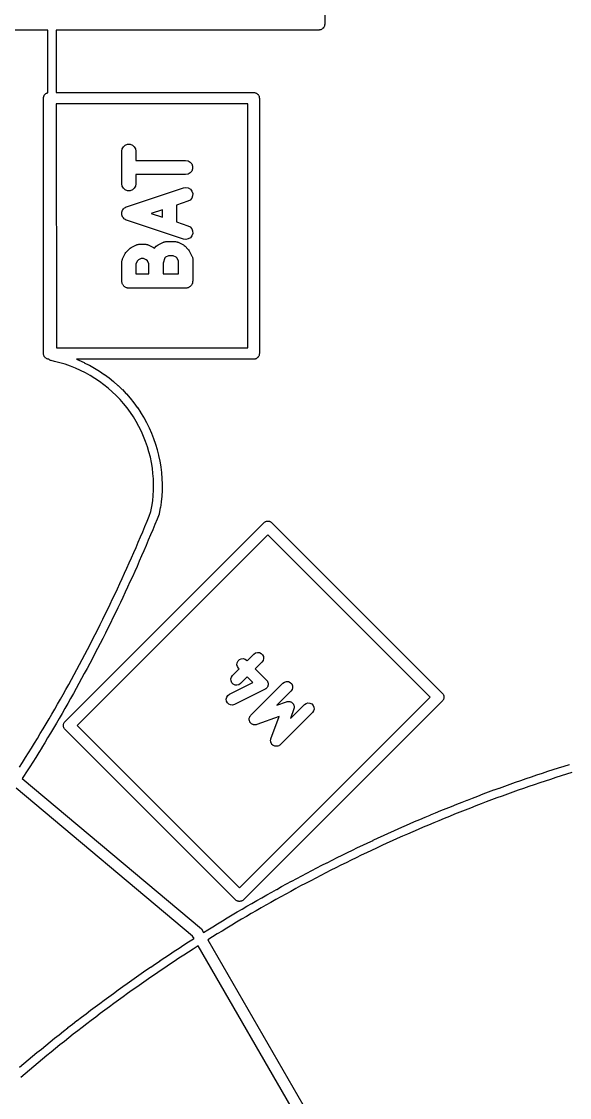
# Model space of a CAD drawing. Extents: x 83 to 195, y -153 to -41.
# Drawn here: x 121.16 to 130.81, y -117.55 to -98.6 of the extents above; entities that cross this region are included whole.
import ezdxf

# ---------------------------------------------------------------- set-up
doc = ezdxf.new("R2010")
doc.units = 0
doc.header["$MEASUREMENT"] = 0
doc.layers.add('BLACK', color=7, linetype='CONTINUOUS')

msp = doc.modelspace()

# ---------------------------------------------------------------- linework, layer by layer
at = {"layer": 'Black'}
for p, q in [((126.501, -90.7509), (126.501, -98.6509)), ((126.443, -98.7405), (126.435, -98.7449)), ((126.451, -98.7375), (126.443, -98.7405)), ((126.458, -98.7319), (126.451, -98.7375)), ((126.465, -98.7275), (126.458, -98.7319)), ((126.471, -98.7208), (126.465, -98.7275)), ((126.478, -98.7152), (126.471, -98.7208)), ((126.482, -98.7076), (126.478, -98.7152)), ((126.488, -98.7009), (126.482, -98.7076)), ((126.491, -98.6927), (126.488, -98.7009)), ((126.495, -98.6851), (126.491, -98.6927)), ((126.496, -98.6765), (126.495, -98.6851)), ((126.499, -98.6683), (126.496, -98.6765)), ((126.501, -98.6509), (126.499, -98.6595)), ((126.499, -98.6595), (126.499, -98.6683)), ((121.626, -98.7509), (120.801, -98.7509)), ((121.626, -99.8551), (121.626, -98.7509)), ((125.801, -98.7509), (121.776, -98.7509)), ((121.776, -98.7509), (121.776, -99.8509)), ((126.401, -98.7509), (125.801, -98.7509)), ((126.41, -98.7494), (126.401, -98.7509)), ((126.418, -98.7494), (126.41, -98.7494)), ((126.427, -98.7464), (126.418, -98.7494)), ((126.435, -98.7449), (126.427, -98.7464)), ((121.581, -99.881), (121.587, -99.8743)), ((121.587, -99.8743), (121.594, -99.8699)), ((121.594, -99.8699), (121.601, -99.8643)), ((121.601, -99.8643), (121.609, -99.8613)), ((121.609, -99.8613), (121.617, -99.857)), ((121.617, -99.857), (121.625, -99.8554)), ((121.625, -99.8554), (121.626, -99.8551)), ((121.776, -99.8509), (125.251, -99.8509)), ((125.251, -99.8509), (125.26, -99.8524)), ((125.26, -99.8524), (125.268, -99.8524)), ((125.268, -99.8524), (125.277, -99.8554)), ((125.277, -99.8554), (125.285, -99.857)), ((125.285, -99.857), (125.293, -99.8613)), ((125.293, -99.8613), (125.301, -99.8643)), ((125.301, -99.8643), (125.308, -99.8699)), ((125.308, -99.8699), (125.315, -99.8743)), ((125.315, -99.8743), (125.321, -99.881)), ((121.551, -99.9509), (121.553, -99.9423)), ((121.551, -104.451), (121.551, -99.9509)), ((121.553, -99.9336), (121.556, -99.9253)), ((121.553, -99.9423), (121.553, -99.9336)), ((121.556, -99.9253), (121.557, -99.9167)), ((121.557, -99.9167), (121.561, -99.9091)), ((121.561, -99.9091), (121.564, -99.9009)), ((121.564, -99.9009), (121.57, -99.8942)), ((121.57, -99.8942), (121.574, -99.8866)), ((121.574, -99.8866), (121.581, -99.881)), ((121.776, -100.051), (121.777, -104.351)), ((125.151, -100.051), (121.776, -100.051)), ((125.151, -104.351), (125.151, -100.051)), ((125.321, -99.881), (125.328, -99.8866)), ((125.328, -99.8866), (125.332, -99.8942)), ((125.332, -99.8942), (125.338, -99.9009)), ((125.338, -99.9009), (125.341, -99.9091)), ((125.341, -99.9091), (125.345, -99.9167)), ((125.345, -99.9167), (125.346, -99.9253)), ((125.346, -99.9253), (125.349, -99.9336)), ((125.349, -99.9336), (125.349, -99.9423)), ((125.349, -99.9423), (125.351, -99.9509)), ((125.351, -99.9509), (125.351, -104.451)), ((122.936, -100.844), (122.958, -100.806)), ((122.958, -100.806), (122.991, -100.778)), ((122.991, -100.778), (123.032, -100.764)), ((123.032, -100.764), (123.075, -100.764)), ((123.075, -100.764), (123.116, -100.778)), ((123.116, -100.778), (123.149, -100.806)), ((123.149, -100.806), (123.171, -100.844)), ((122.928, -100.887), (122.936, -100.844)), ((122.928, -101.458), (122.928, -100.887)), ((123.171, -100.844), (123.178, -100.887)), ((123.178, -100.887), (123.178, -101.047)), ((123.178, -101.047), (124.053, -101.047)), ((124.053, -101.047), (124.096, -101.055)), ((124.096, -101.055), (124.134, -101.077)), ((124.134, -101.077), (124.162, -101.11)), ((124.162, -101.11), (124.176, -101.151)), ((124.176, -101.194), (124.162, -101.235)), ((124.176, -101.151), (124.176, -101.194)), ((124.053, -101.297), (123.178, -101.297)), ((123.178, -101.297), (123.178, -101.458)), ((124.096, -101.29), (124.053, -101.297)), ((124.134, -101.268), (124.096, -101.29)), ((124.162, -101.235), (124.134, -101.268)), ((122.936, -101.501), (122.928, -101.458)), ((122.958, -101.538), (122.936, -101.501)), ((122.991, -101.566), (122.958, -101.538)), ((123.032, -101.581), (122.991, -101.566)), ((123.014, -101.863), (124.014, -101.53)), ((123.075, -101.581), (123.032, -101.581)), ((123.116, -101.566), (123.075, -101.581)), ((123.149, -101.538), (123.116, -101.566)), ((123.171, -101.501), (123.149, -101.538)), ((123.178, -101.458), (123.171, -101.501)), ((124.014, -101.53), (124.057, -101.524)), ((124.057, -101.524), (124.099, -101.532)), ((124.099, -101.532), (124.136, -101.555)), ((124.136, -101.555), (124.163, -101.589)), ((124.093, -101.767), (123.893, -101.834)), ((124.131, -101.746), (124.093, -101.767)), ((124.16, -101.714), (124.131, -101.746)), ((124.176, -101.674), (124.16, -101.714)), ((124.163, -101.589), (124.177, -101.63)), ((124.177, -101.63), (124.176, -101.674)), ((122.93, -101.964), (122.931, -101.96)), ((122.93, -101.982), (122.93, -101.964)), ((122.931, -101.957), (122.938, -101.94)), ((122.931, -101.96), (122.931, -101.957)), ((122.938, -101.94), (122.943, -101.922)), ((122.943, -101.922), (122.946, -101.92)), ((122.946, -101.92), (122.947, -101.916)), ((122.947, -101.916), (122.959, -101.903)), ((122.959, -101.903), (122.97, -101.888)), ((122.97, -101.888), (122.973, -101.887)), ((122.973, -101.887), (122.976, -101.884)), ((122.976, -101.884), (122.992, -101.875)), ((122.992, -101.875), (123.007, -101.866)), ((123.007, -101.866), (123.011, -101.865)), ((123.011, -101.865), (123.014, -101.863)), ((123.643, -101.917), (123.449, -101.982)), ((123.643, -102.047), (123.643, -101.917)), ((123.893, -101.834), (123.893, -102.13)), ((122.93, -102), (122.93, -101.982)), ((122.931, -102.003), (122.93, -102)), ((122.931, -102.007), (122.931, -102.003)), ((122.938, -102.024), (122.931, -102.007)), ((122.943, -102.041), (122.938, -102.024)), ((122.946, -102.044), (122.943, -102.041)), ((122.947, -102.047), (122.946, -102.044)), ((122.959, -102.061), (122.947, -102.047)), ((122.97, -102.075), (122.959, -102.061)), ((122.973, -102.077), (122.97, -102.075)), ((122.976, -102.08), (122.973, -102.077)), ((122.992, -102.089), (122.976, -102.08)), ((123.007, -102.098), (122.992, -102.089)), ((123.011, -102.099), (123.007, -102.098)), ((123.014, -102.1), (123.011, -102.099)), ((124.014, -102.434), (123.014, -102.1)), ((123.449, -101.982), (123.643, -102.047)), ((123.893, -102.13), (124.093, -102.197)), ((124.093, -102.197), (124.131, -102.217)), ((124.131, -102.217), (124.16, -102.25)), ((124.16, -102.25), (124.176, -102.29)), ((124.177, -102.334), (124.163, -102.375)), ((124.176, -102.29), (124.177, -102.334)), ((123.195, -102.535), (123.201, -102.531)), ((123.201, -102.531), (123.216, -102.529)), ((123.216, -102.529), (123.23, -102.524)), ((123.23, -102.524), (123.237, -102.525)), ((123.237, -102.525), (123.244, -102.524)), ((123.244, -102.524), (123.339, -102.524)), ((123.339, -102.524), (123.346, -102.525)), ((123.346, -102.525), (123.353, -102.524)), ((123.353, -102.524), (123.367, -102.529)), ((123.367, -102.529), (123.382, -102.531)), ((123.382, -102.531), (123.388, -102.535)), ((123.569, -102.537), (123.664, -102.489)), ((123.664, -102.489), (123.671, -102.487)), ((123.671, -102.487), (123.677, -102.483)), ((123.677, -102.483), (123.692, -102.481)), ((123.692, -102.481), (123.706, -102.477)), ((123.706, -102.477), (123.713, -102.477)), ((123.713, -102.477), (123.72, -102.476)), ((123.72, -102.476), (123.863, -102.476)), ((123.863, -102.476), (123.87, -102.477)), ((123.87, -102.477), (123.877, -102.477)), ((123.877, -102.477), (123.891, -102.481)), ((123.891, -102.481), (123.906, -102.483)), ((123.906, -102.483), (123.912, -102.487)), ((123.912, -102.487), (123.919, -102.489)), ((123.919, -102.489), (124.014, -102.537)), ((124.057, -102.44), (124.014, -102.434)), ((124.099, -102.431), (124.057, -102.44)), ((124.136, -102.409), (124.099, -102.431)), ((124.163, -102.375), (124.136, -102.409)), ((122.942, -102.783), (122.989, -102.688)), ((122.989, -102.688), (123.001, -102.672)), ((123.001, -102.672), (123.013, -102.655)), ((123.013, -102.655), (123.06, -102.608)), ((123.06, -102.608), (123.077, -102.596)), ((123.077, -102.596), (123.093, -102.584)), ((123.093, -102.584), (123.188, -102.537)), ((123.188, -102.537), (123.195, -102.535)), ((123.388, -102.535), (123.395, -102.537)), ((123.395, -102.537), (123.49, -102.584)), ((123.49, -102.584), (123.503, -102.594)), ((123.503, -102.594), (123.536, -102.56)), ((123.536, -102.56), (123.553, -102.549)), ((123.553, -102.549), (123.569, -102.537)), ((124.014, -102.537), (124.03, -102.549)), ((124.03, -102.549), (124.047, -102.56)), ((124.047, -102.56), (124.094, -102.608)), ((124.094, -102.608), (124.106, -102.624)), ((124.106, -102.624), (124.118, -102.64)), ((124.118, -102.64), (124.165, -102.735)), ((122.928, -102.839), (122.93, -102.832)), ((122.928, -103.172), (122.928, -102.839)), ((122.929, -102.825), (122.933, -102.811)), ((122.93, -102.832), (122.929, -102.825)), ((122.933, -102.811), (122.936, -102.796)), ((122.936, -102.796), (122.94, -102.79)), ((122.94, -102.79), (122.942, -102.783)), ((123.204, -102.818), (123.178, -102.869)), ((123.178, -102.869), (123.178, -103.047)), ((123.223, -102.799), (123.204, -102.818)), ((123.273, -102.774), (123.223, -102.799)), ((123.31, -102.774), (123.273, -102.774)), ((123.36, -102.799), (123.31, -102.774)), ((123.379, -102.818), (123.36, -102.799)), ((123.405, -102.869), (123.379, -102.818)), ((123.405, -103.047), (123.405, -102.869)), ((123.686, -102.764), (123.655, -102.859)), ((123.655, -102.859), (123.655, -103.047)), ((123.699, -102.751), (123.686, -102.764)), ((123.75, -102.726), (123.699, -102.751)), ((123.833, -102.726), (123.75, -102.726)), ((123.884, -102.751), (123.833, -102.726)), ((123.903, -102.77), (123.884, -102.751)), ((123.928, -102.821), (123.903, -102.77)), ((123.928, -103.047), (123.928, -102.821)), ((124.165, -102.735), (124.167, -102.742)), ((124.167, -102.742), (124.171, -102.749)), ((124.171, -102.749), (124.173, -102.763)), ((124.173, -102.763), (124.178, -102.777)), ((124.178, -102.777), (124.177, -102.784)), ((124.177, -102.784), (124.178, -102.791)), ((124.178, -102.791), (124.178, -103.172)), ((123.178, -103.047), (123.405, -103.047)), ((123.655, -103.047), (123.928, -103.047)), ((122.93, -103.183), (122.928, -103.172)), ((122.93, -103.194), (122.93, -103.183)), ((122.934, -103.204), (122.93, -103.194)), ((122.936, -103.215), (122.934, -103.204)), ((122.941, -103.225), (122.936, -103.215)), ((122.945, -103.235), (122.941, -103.225)), ((122.952, -103.243), (122.945, -103.235)), ((122.958, -103.253), (122.952, -103.243)), ((122.966, -103.26), (122.958, -103.253)), ((122.973, -103.268), (122.966, -103.26)), ((122.983, -103.274), (122.973, -103.268)), ((122.991, -103.281), (122.983, -103.274)), ((123.001, -103.284), (122.991, -103.281)), ((123.011, -103.29), (123.001, -103.284)), ((123.021, -103.292), (123.011, -103.29)), ((124.096, -103.29), (124.085, -103.292)), ((124.106, -103.284), (124.096, -103.29)), ((124.116, -103.281), (124.106, -103.284)), ((124.124, -103.274), (124.116, -103.281)), ((124.134, -103.268), (124.124, -103.274)), ((124.141, -103.26), (124.134, -103.268)), ((124.149, -103.253), (124.141, -103.26)), ((124.155, -103.243), (124.149, -103.253)), ((124.162, -103.235), (124.155, -103.243)), ((124.165, -103.225), (124.162, -103.235)), ((124.171, -103.215), (124.165, -103.225)), ((124.173, -103.204), (124.171, -103.215)), ((124.176, -103.194), (124.173, -103.204)), ((124.178, -103.172), (124.176, -103.183)), ((124.176, -103.183), (124.176, -103.194)), ((123.032, -103.295), (123.021, -103.292)), ((123.043, -103.295), (123.032, -103.295)), ((123.053, -103.297), (123.043, -103.295)), ((124.053, -103.297), (123.053, -103.297)), ((124.064, -103.295), (124.053, -103.297)), ((124.075, -103.295), (124.064, -103.295)), ((124.085, -103.292), (124.075, -103.295)), ((121.777, -104.351), (125.151, -104.351)), ((121.553, -104.46), (121.551, -104.451)), ((121.553, -104.468), (121.553, -104.46)), ((121.556, -104.477), (121.553, -104.468)), ((121.557, -104.485), (121.556, -104.477)), ((121.561, -104.493), (121.557, -104.485)), ((121.564, -104.501), (121.561, -104.493)), ((121.57, -104.508), (121.564, -104.501)), ((121.574, -104.515), (121.57, -104.508)), ((121.581, -104.521), (121.574, -104.515)), ((121.587, -104.528), (121.581, -104.521)), ((121.594, -104.532), (121.587, -104.528)), ((121.601, -104.538), (121.594, -104.532)), ((121.609, -104.541), (121.601, -104.538)), ((121.617, -104.545), (121.609, -104.541)), ((121.625, -104.546), (121.617, -104.545)), ((121.634, -104.549), (121.625, -104.546)), ((121.642, -104.549), (121.634, -104.549)), ((121.646, -104.55), (121.642, -104.549)), ((121.653, -104.556), (121.646, -104.55)), ((121.662, -104.564), (121.653, -104.556)), ((121.663, -104.564), (121.662, -104.564)), ((121.664, -104.565), (121.663, -104.564)), ((121.675, -104.569), (121.664, -104.565)), ((121.686, -104.574), (121.675, -104.569)), ((121.746, -104.587), (121.686, -104.574)), ((121.84, -104.611), (121.746, -104.587)), ((121.932, -104.638), (121.84, -104.611)), ((125.251, -104.551), (122.13, -104.551)), ((122.13, -104.551), (122.171, -104.567)), ((122.171, -104.567), (122.172, -104.568)), ((122.172, -104.568), (122.173, -104.568)), ((122.173, -104.568), (122.265, -104.609)), ((122.265, -104.609), (122.266, -104.61)), ((122.266, -104.61), (122.268, -104.611)), ((122.268, -104.611), (122.357, -104.655)), ((125.26, -104.549), (125.251, -104.551)), ((125.268, -104.549), (125.26, -104.549)), ((125.277, -104.546), (125.268, -104.549)), ((125.285, -104.545), (125.277, -104.546)), ((125.293, -104.541), (125.285, -104.545)), ((125.301, -104.538), (125.293, -104.541)), ((125.308, -104.532), (125.301, -104.538)), ((125.315, -104.528), (125.308, -104.532)), ((125.321, -104.521), (125.315, -104.528)), ((125.328, -104.515), (125.321, -104.521)), ((125.332, -104.508), (125.328, -104.515)), ((125.338, -104.501), (125.332, -104.508)), ((125.341, -104.493), (125.338, -104.501)), ((125.345, -104.485), (125.341, -104.493)), ((125.346, -104.477), (125.345, -104.485)), ((125.349, -104.468), (125.346, -104.477)), ((125.351, -104.451), (125.349, -104.46)), ((125.349, -104.46), (125.349, -104.468)), ((122.024, -104.67), (121.932, -104.638)), ((122.114, -104.706), (122.024, -104.67)), ((122.202, -104.746), (122.114, -104.706)), ((122.288, -104.789), (122.202, -104.746)), ((122.373, -104.836), (122.288, -104.789)), ((122.357, -104.655), (122.358, -104.656)), ((122.358, -104.656), (122.36, -104.657)), ((122.36, -104.657), (122.447, -104.705)), ((122.447, -104.705), (122.449, -104.707)), ((122.449, -104.707), (122.45, -104.707)), ((122.45, -104.707), (122.535, -104.759)), ((122.535, -104.759), (122.537, -104.76)), ((122.537, -104.76), (122.538, -104.761)), ((122.538, -104.761), (122.621, -104.817)), ((122.456, -104.886), (122.373, -104.836)), ((122.536, -104.94), (122.456, -104.886)), ((122.614, -104.998), (122.536, -104.94)), ((122.621, -104.817), (122.622, -104.818)), ((122.622, -104.818), (122.624, -104.819)), ((122.624, -104.819), (122.704, -104.878)), ((122.704, -104.878), (122.705, -104.879)), ((122.705, -104.879), (122.707, -104.88)), ((122.707, -104.88), (122.784, -104.943)), ((122.784, -104.943), (122.785, -104.944)), ((122.785, -104.944), (122.787, -104.945)), ((122.787, -104.945), (122.862, -105.011)), ((122.689, -105.059), (122.614, -104.998)), ((122.762, -105.123), (122.689, -105.059)), ((122.831, -105.19), (122.762, -105.123)), ((122.862, -105.011), (122.863, -105.012)), ((122.863, -105.012), (122.864, -105.013)), ((122.864, -105.013), (122.936, -105.083)), ((122.936, -105.083), (122.937, -105.084)), ((122.937, -105.084), (122.939, -105.085)), ((122.939, -105.085), (123.008, -105.157)), ((123.008, -105.157), (123.009, -105.159)), ((123.009, -105.159), (123.01, -105.16)), ((123.01, -105.16), (123.076, -105.235)), ((122.898, -105.26), (122.831, -105.19)), ((122.962, -105.332), (122.898, -105.26)), ((123.023, -105.408), (122.962, -105.332)), ((123.076, -105.235), (123.077, -105.236)), ((123.077, -105.236), (123.078, -105.237)), ((123.078, -105.237), (123.141, -105.315)), ((123.141, -105.315), (123.141, -105.317)), ((123.141, -105.317), (123.143, -105.318)), ((123.143, -105.318), (123.202, -105.398)), ((123.08, -105.486), (123.023, -105.408)), ((123.134, -105.566), (123.08, -105.486)), ((123.202, -105.398), (123.202, -105.4)), ((123.202, -105.4), (123.204, -105.401)), ((123.204, -105.401), (123.259, -105.484)), ((123.259, -105.484), (123.26, -105.486)), ((123.26, -105.486), (123.261, -105.487)), ((123.261, -105.487), (123.313, -105.572)), ((123.184, -105.649), (123.134, -105.566)), ((123.231, -105.734), (123.184, -105.649)), ((123.274, -105.82), (123.231, -105.734)), ((123.313, -105.572), (123.314, -105.574)), ((123.314, -105.574), (123.315, -105.575)), ((123.315, -105.575), (123.363, -105.662)), ((123.363, -105.662), (123.364, -105.664)), ((123.364, -105.664), (123.365, -105.665)), ((123.365, -105.665), (123.409, -105.755)), ((123.313, -105.909), (123.274, -105.82)), ((123.349, -105.999), (123.313, -105.909)), ((123.409, -105.755), (123.41, -105.756)), ((123.41, -105.756), (123.411, -105.758)), ((123.411, -105.758), (123.451, -105.849)), ((123.451, -105.849), (123.452, -105.851)), ((123.452, -105.851), (123.452, -105.852)), ((123.452, -105.852), (123.489, -105.945)), ((123.381, -106.09), (123.349, -105.999)), ((123.408, -106.183), (123.381, -106.09)), ((123.489, -105.945), (123.489, -105.947)), ((123.489, -105.947), (123.49, -105.948)), ((123.49, -105.948), (123.523, -106.043)), ((123.523, -106.043), (123.523, -106.044)), ((123.523, -106.044), (123.524, -106.046)), ((123.524, -106.046), (123.552, -106.141)), ((123.432, -106.277), (123.408, -106.183)), ((123.451, -106.371), (123.432, -106.277)), ((123.552, -106.141), (123.553, -106.143)), ((123.553, -106.143), (123.553, -106.145)), ((123.553, -106.145), (123.578, -106.242)), ((123.578, -106.242), (123.578, -106.243)), ((123.578, -106.243), (123.578, -106.245)), ((123.578, -106.245), (123.599, -106.343)), ((123.467, -106.467), (123.451, -106.371)), ((123.478, -106.563), (123.467, -106.467)), ((123.599, -106.343), (123.599, -106.344)), ((123.599, -106.344), (123.599, -106.346)), ((123.599, -106.346), (123.615, -106.444)), ((123.615, -106.444), (123.615, -106.446)), ((123.615, -106.446), (123.616, -106.448)), ((123.616, -106.448), (123.628, -106.547)), ((123.486, -106.659), (123.478, -106.563)), ((123.489, -106.756), (123.486, -106.659)), ((123.628, -106.547), (123.627, -106.549)), ((123.627, -106.549), (123.628, -106.55)), ((123.628, -106.55), (123.635, -106.65)), ((123.635, -106.65), (123.635, -106.652)), ((123.635, -106.652), (123.635, -106.653)), ((123.635, -106.653), (123.639, -106.753)), ((123.482, -106.95), (123.488, -106.853)), ((123.488, -106.853), (123.489, -106.756)), ((123.637, -106.859), (123.632, -106.959)), ((123.638, -106.856), (123.637, -106.858)), ((123.637, -106.858), (123.637, -106.859)), ((123.639, -106.753), (123.638, -106.755)), ((123.638, -106.755), (123.639, -106.756)), ((123.639, -106.756), (123.638, -106.856)), ((123.459, -107.142), (123.473, -107.046)), ((123.473, -107.046), (123.482, -106.95)), ((123.622, -107.065), (123.608, -107.164)), ((123.632, -106.963), (123.622, -107.062)), ((123.622, -107.062), (123.622, -107.064)), ((123.622, -107.064), (123.622, -107.065)), ((123.632, -106.959), (123.632, -106.961)), ((123.632, -106.961), (123.632, -106.963)), ((123.411, -107.311), (123.443, -107.231)), ((123.443, -107.231), (123.459, -107.142)), ((123.589, -107.266), (123.586, -107.273)), ((123.607, -107.167), (123.589, -107.266)), ((123.608, -107.164), (123.607, -107.166)), ((123.607, -107.166), (123.607, -107.167)), ((121.93, -110.93), (125.43, -107.43)), ((123.335, -107.495), (123.373, -107.403)), ((123.373, -107.403), (123.411, -107.311)), ((123.512, -107.46), (123.474, -107.553)), ((123.55, -107.367), (123.512, -107.46)), ((123.512, -107.46), (123.512, -107.46)), ((123.512, -107.46), (123.512, -107.46)), ((123.585, -107.28), (123.55, -107.367)), ((123.55, -107.367), (123.55, -107.367)), ((123.55, -107.367), (123.55, -107.367)), ((123.586, -107.273), (123.585, -107.28)), ((125.43, -107.43), (125.437, -107.425)), ((125.437, -107.425), (125.444, -107.419)), ((125.444, -107.419), (125.452, -107.415)), ((125.452, -107.415), (125.459, -107.41)), ((125.459, -107.41), (125.467, -107.408)), ((125.467, -107.408), (125.475, -107.404)), ((125.475, -107.404), (125.484, -107.404)), ((125.484, -107.404), (125.492, -107.401)), ((125.492, -107.401), (125.501, -107.402)), ((125.501, -107.402), (125.51, -107.401)), ((125.51, -107.401), (125.518, -107.404)), ((125.518, -107.404), (125.527, -107.404)), ((125.527, -107.404), (125.535, -107.408)), ((125.535, -107.408), (125.543, -107.41)), ((125.543, -107.41), (125.55, -107.415)), ((125.55, -107.415), (125.558, -107.419)), ((125.558, -107.419), (125.565, -107.425)), ((125.565, -107.425), (125.572, -107.43)), ((125.572, -107.43), (128.572, -110.43)), ((125.501, -107.642), (122.142, -111.001)), ((123.258, -107.679), (123.297, -107.588)), ((123.297, -107.588), (123.335, -107.495)), ((123.435, -107.645), (123.396, -107.738)), ((123.474, -107.553), (123.435, -107.645)), ((123.435, -107.645), (123.435, -107.645)), ((123.435, -107.645), (123.435, -107.645)), ((123.474, -107.553), (123.474, -107.553)), ((123.474, -107.553), (123.474, -107.553)), ((128.36, -110.501), (125.501, -107.642)), ((123.18, -107.863), (123.219, -107.771)), ((123.219, -107.771), (123.258, -107.679)), ((123.357, -107.83), (123.318, -107.922)), ((123.396, -107.738), (123.357, -107.83)), ((123.357, -107.83), (123.357, -107.83)), ((123.357, -107.83), (123.357, -107.83)), ((123.396, -107.738), (123.396, -107.738)), ((123.396, -107.738), (123.396, -107.738)), ((123.1, -108.046), (123.14, -107.954)), ((123.14, -107.954), (123.18, -107.863)), ((123.278, -108.014), (123.237, -108.106)), ((123.317, -107.922), (123.278, -108.014)), ((123.278, -108.014), (123.278, -108.014)), ((123.278, -108.014), (123.278, -108.014)), ((123.318, -107.922), (123.317, -107.922)), ((123.317, -107.922), (123.317, -107.922)), ((123.019, -108.228), (123.06, -108.137)), ((123.06, -108.137), (123.1, -108.046)), ((123.197, -108.198), (123.156, -108.289)), ((123.237, -108.106), (123.197, -108.198)), ((123.197, -108.198), (123.197, -108.198)), ((123.197, -108.198), (123.197, -108.198)), ((123.237, -108.106), (123.237, -108.106)), ((123.237, -108.106), (123.237, -108.106)), ((122.937, -108.41), (122.978, -108.319)), ((122.978, -108.319), (123.019, -108.228)), ((123.019, -108.228), (123.019, -108.228)), ((123.115, -108.381), (123.073, -108.472)), ((123.156, -108.289), (123.115, -108.381)), ((123.115, -108.381), (123.115, -108.381)), ((123.115, -108.381), (123.115, -108.381)), ((123.156, -108.289), (123.156, -108.289)), ((123.156, -108.289), (123.156, -108.289)), ((122.811, -108.681), (122.853, -108.591)), ((122.853, -108.591), (122.895, -108.5)), ((122.895, -108.5), (122.937, -108.41)), ((123.031, -108.563), (122.989, -108.654)), ((123.073, -108.472), (123.031, -108.563)), ((123.031, -108.563), (123.031, -108.563)), ((123.031, -108.563), (123.031, -108.563)), ((123.073, -108.472), (123.073, -108.472)), ((123.073, -108.472), (123.073, -108.472)), ((122.725, -108.861), (122.768, -108.771)), ((122.768, -108.771), (122.811, -108.681)), ((122.768, -108.771), (122.768, -108.771)), ((122.947, -108.745), (122.904, -108.835)), ((122.989, -108.654), (122.947, -108.745)), ((122.947, -108.745), (122.947, -108.745)), ((122.947, -108.745), (122.947, -108.745)), ((122.989, -108.654), (122.989, -108.654)), ((122.989, -108.654), (122.989, -108.654)), ((122.638, -109.041), (122.682, -108.951)), ((122.682, -108.951), (122.725, -108.861)), ((122.861, -108.926), (122.817, -109.016)), ((122.904, -108.836), (122.861, -108.926)), ((122.861, -108.926), (122.861, -108.926)), ((122.861, -108.926), (122.861, -108.926)), ((122.904, -108.835), (122.904, -108.836)), ((122.904, -108.836), (122.904, -108.836)), ((122.55, -109.22), (122.595, -109.13)), ((122.595, -109.13), (122.638, -109.041)), ((122.595, -109.13), (122.595, -109.13)), ((122.773, -109.107), (122.729, -109.196)), ((122.817, -109.017), (122.773, -109.106)), ((122.773, -109.106), (122.773, -109.107)), ((122.773, -109.107), (122.773, -109.107)), ((122.817, -109.016), (122.817, -109.016)), ((122.817, -109.016), (122.817, -109.017)), ((122.461, -109.398), (122.506, -109.309)), ((122.506, -109.309), (122.55, -109.22)), ((122.684, -109.287), (122.64, -109.376)), ((122.685, -109.286), (122.684, -109.286)), ((122.684, -109.286), (122.684, -109.287)), ((122.729, -109.197), (122.685, -109.286)), ((122.729, -109.196), (122.729, -109.197)), ((122.729, -109.197), (122.729, -109.197)), ((122.37, -109.575), (122.416, -109.487)), ((122.416, -109.487), (122.461, -109.398)), ((122.594, -109.466), (122.549, -109.555)), ((122.595, -109.466), (122.594, -109.466)), ((122.594, -109.466), (122.594, -109.466)), ((122.64, -109.376), (122.595, -109.466)), ((122.64, -109.376), (122.64, -109.376)), ((122.64, -109.376), (122.64, -109.376)), ((122.278, -109.752), (122.324, -109.664)), ((122.324, -109.664), (122.37, -109.575)), ((122.457, -109.733), (122.411, -109.822)), ((122.503, -109.644), (122.457, -109.733)), ((122.457, -109.733), (122.457, -109.733)), ((122.457, -109.733), (122.457, -109.733)), ((122.549, -109.555), (122.503, -109.644)), ((122.503, -109.644), (122.503, -109.644)), ((122.503, -109.644), (122.503, -109.644)), ((122.549, -109.555), (122.549, -109.555)), ((122.549, -109.555), (122.549, -109.555)), ((125.255, -109.743), (125.284, -109.723)), ((125.284, -109.723), (125.317, -109.714)), ((125.317, -109.714), (125.352, -109.717)), ((125.352, -109.717), (125.383, -109.732)), ((125.383, -109.732), (125.408, -109.757)), ((122.184, -109.929), (122.231, -109.84)), ((122.231, -109.84), (122.278, -109.752)), ((122.364, -109.911), (122.317, -109.999)), ((122.411, -109.822), (122.364, -109.911)), ((122.364, -109.911), (122.364, -109.911)), ((122.364, -109.911), (122.364, -109.911)), ((122.411, -109.822), (122.411, -109.822)), ((122.411, -109.822), (122.411, -109.822)), ((124.957, -109.93), (124.96, -109.896)), ((124.96, -109.896), (124.975, -109.864)), ((124.975, -109.864), (124.999, -109.84)), ((124.999, -109.84), (125.031, -109.825)), ((125.031, -109.825), (125.065, -109.822)), ((125.065, -109.822), (125.099, -109.831)), ((125.099, -109.831), (125.127, -109.851)), ((125.127, -109.851), (125.137, -109.861)), ((125.137, -109.861), (125.255, -109.743)), ((125.397, -109.885), (125.279, -110.003)), ((125.417, -109.856), (125.397, -109.885)), ((125.408, -109.757), (125.423, -109.788)), ((125.426, -109.823), (125.417, -109.856)), ((125.423, -109.788), (125.426, -109.823)), ((122.042, -110.192), (122.09, -110.104)), ((122.09, -110.104), (122.137, -110.016)), ((122.137, -110.016), (122.184, -109.929)), ((122.269, -110.088), (122.222, -110.176)), ((122.317, -109.999), (122.269, -110.088)), ((122.269, -110.088), (122.269, -110.088)), ((122.269, -110.088), (122.269, -110.088)), ((122.317, -109.999), (122.317, -109.999)), ((122.317, -109.999), (122.317, -109.999)), ((124.878, -110.12), (124.996, -110.003)), ((124.966, -109.964), (124.957, -109.93)), ((124.986, -109.992), (124.966, -109.964)), ((124.996, -110.003), (124.986, -109.992)), ((125.279, -110.003), (125.477, -110.201)), ((121.945, -110.366), (121.994, -110.279)), ((121.994, -110.279), (122.042, -110.192)), ((122.173, -110.264), (122.125, -110.352)), ((122.174, -110.264), (122.173, -110.264)), ((122.222, -110.176), (122.174, -110.264)), ((122.174, -110.264), (122.174, -110.264)), ((122.222, -110.176), (122.222, -110.176)), ((122.222, -110.176), (122.222, -110.176)), ((124.823, -110.452), (125.238, -110.245)), ((124.849, -110.182), (124.858, -110.149)), ((124.852, -110.217), (124.849, -110.182)), ((124.867, -110.248), (124.852, -110.217)), ((124.858, -110.149), (124.878, -110.12)), ((124.891, -110.273), (124.867, -110.248)), ((124.923, -110.288), (124.891, -110.273)), ((124.957, -110.291), (124.923, -110.288)), ((124.991, -110.282), (124.957, -110.291)), ((125.019, -110.262), (124.991, -110.282)), ((125.137, -110.144), (125.019, -110.262)), ((125.238, -110.245), (125.137, -110.144)), ((125.201, -110.821), (125.767, -110.255)), ((125.477, -110.201), (125.482, -110.207)), ((125.482, -110.207), (125.487, -110.212)), ((125.487, -110.212), (125.492, -110.221)), ((125.492, -110.221), (125.497, -110.23)), ((125.497, -110.23), (125.499, -110.237)), ((125.499, -110.237), (125.503, -110.243)), ((125.503, -110.298), (125.5, -110.305)), ((125.503, -110.243), (125.504, -110.253)), ((125.504, -110.288), (125.503, -110.298)), ((125.504, -110.253), (125.506, -110.263)), ((125.507, -110.278), (125.504, -110.288)), ((125.506, -110.263), (125.506, -110.271)), ((125.506, -110.271), (125.507, -110.278)), ((125.767, -110.255), (125.795, -110.235)), ((125.795, -110.235), (125.829, -110.226)), ((125.829, -110.226), (125.864, -110.229)), ((125.864, -110.229), (125.895, -110.244)), ((125.895, -110.244), (125.92, -110.268)), ((125.92, -110.268), (125.934, -110.3)), ((125.934, -110.3), (125.937, -110.335)), ((121.848, -110.54), (121.897, -110.453)), ((121.897, -110.453), (121.945, -110.366)), ((122.076, -110.439), (122.027, -110.527)), ((122.077, -110.439), (122.076, -110.439)), ((122.076, -110.439), (122.076, -110.439)), ((122.125, -110.352), (122.077, -110.439)), ((122.125, -110.352), (122.125, -110.352)), ((122.125, -110.352), (122.125, -110.352)), ((124.776, -110.502), (124.795, -110.473)), ((124.795, -110.473), (124.823, -110.452)), ((125.451, -110.361), (124.913, -110.631)), ((125.457, -110.357), (125.451, -110.361)), ((125.464, -110.354), (125.457, -110.357)), ((125.471, -110.347), (125.464, -110.354)), ((125.479, -110.341), (125.471, -110.347)), ((125.483, -110.335), (125.479, -110.341)), ((125.489, -110.329), (125.483, -110.335)), ((125.493, -110.32), (125.489, -110.329)), ((125.498, -110.312), (125.493, -110.32)), ((125.5, -110.305), (125.498, -110.312)), ((125.908, -110.397), (125.661, -110.643)), ((125.928, -110.368), (125.908, -110.397)), ((125.937, -110.335), (125.928, -110.368)), ((128.572, -110.43), (128.577, -110.437)), ((128.577, -110.437), (128.583, -110.444)), ((128.583, -110.444), (128.587, -110.451)), ((128.587, -110.451), (128.592, -110.459)), ((128.592, -110.459), (128.594, -110.467)), ((128.594, -110.467), (128.598, -110.475)), ((128.598, -110.475), (128.598, -110.484)), ((128.598, -110.484), (128.601, -110.492)), ((128.601, -110.492), (128.6, -110.501)), ((121.749, -110.713), (121.798, -110.627)), ((121.798, -110.627), (121.848, -110.54)), ((121.978, -110.614), (121.928, -110.701)), ((122.027, -110.527), (121.978, -110.614)), ((121.978, -110.614), (121.978, -110.614)), ((121.978, -110.614), (121.978, -110.614)), ((122.027, -110.527), (122.027, -110.527)), ((122.027, -110.527), (122.027, -110.527)), ((124.768, -110.535), (124.776, -110.502)), ((124.772, -110.57), (124.768, -110.535)), ((124.788, -110.601), (124.772, -110.57)), ((124.813, -110.625), (124.788, -110.601)), ((124.845, -110.639), (124.813, -110.625)), ((124.879, -110.641), (124.845, -110.639)), ((124.913, -110.631), (124.879, -110.641)), ((125.001, -113.859), (128.36, -110.501)), ((128.572, -110.572), (125.072, -114.072)), ((125.661, -110.643), (125.83, -110.582)), ((125.83, -110.582), (125.839, -110.581)), ((125.839, -110.581), (125.847, -110.578)), ((125.847, -110.578), (125.856, -110.578)), ((125.856, -110.578), (125.865, -110.576)), ((125.865, -110.576), (125.873, -110.578)), ((125.873, -110.578), (125.882, -110.578)), ((125.882, -110.578), (125.89, -110.581)), ((125.89, -110.581), (125.899, -110.582)), ((125.897, -110.879), (126.144, -110.632)), ((125.899, -110.582), (125.906, -110.586)), ((125.906, -110.586), (125.915, -110.589)), ((125.915, -110.589), (125.921, -110.595)), ((125.921, -110.595), (125.929, -110.599)), ((125.929, -110.599), (125.935, -110.606)), ((125.935, -110.606), (125.941, -110.612)), ((125.941, -110.612), (125.946, -110.619)), ((125.946, -110.619), (125.951, -110.626)), ((125.951, -110.626), (125.954, -110.634)), ((125.954, -110.634), (125.959, -110.642)), ((125.959, -110.642), (125.96, -110.65)), ((125.96, -110.65), (125.963, -110.659)), ((125.963, -110.659), (125.963, -110.667)), ((125.963, -110.667), (125.965, -110.676)), ((125.965, -110.676), (125.963, -110.685)), ((126.144, -110.632), (126.173, -110.612)), ((126.173, -110.612), (126.206, -110.603)), ((126.206, -110.603), (126.241, -110.606)), ((126.241, -110.606), (126.272, -110.621)), ((126.272, -110.621), (126.297, -110.646)), ((126.297, -110.646), (126.311, -110.677)), ((126.311, -110.677), (126.314, -110.712)), ((128.577, -110.564), (128.572, -110.572)), ((128.583, -110.558), (128.577, -110.564)), ((128.587, -110.55), (128.583, -110.558)), ((128.592, -110.543), (128.587, -110.55)), ((128.594, -110.535), (128.592, -110.543)), ((128.598, -110.527), (128.594, -110.535)), ((128.601, -110.51), (128.598, -110.518)), ((128.598, -110.518), (128.598, -110.527)), ((128.6, -110.501), (128.601, -110.51)), ((121.648, -110.886), (121.698, -110.8)), ((121.698, -110.8), (121.749, -110.713)), ((121.878, -110.788), (121.828, -110.875)), ((121.879, -110.788), (121.878, -110.788)), ((121.878, -110.788), (121.878, -110.788)), ((121.928, -110.701), (121.879, -110.788)), ((121.928, -110.701), (121.928, -110.701)), ((121.928, -110.701), (121.928, -110.701)), ((125.174, -110.874), (125.178, -110.862)), ((125.178, -110.862), (125.181, -110.849)), ((125.181, -110.849), (125.184, -110.846)), ((125.184, -110.846), (125.185, -110.841)), ((125.185, -110.841), (125.194, -110.831)), ((125.194, -110.831), (125.201, -110.821)), ((125.697, -110.843), (125.306, -110.985)), ((125.555, -111.234), (125.697, -110.843)), ((126.286, -110.774), (125.72, -111.339)), ((125.959, -110.71), (125.897, -110.879)), ((125.96, -110.702), (125.959, -110.71)), ((125.963, -110.693), (125.96, -110.702)), ((125.963, -110.685), (125.963, -110.693)), ((126.305, -110.745), (126.286, -110.774)), ((126.314, -110.712), (126.305, -110.745)), ((121.495, -111.143), (121.547, -111.057)), ((121.547, -111.057), (121.598, -110.971)), ((121.598, -110.971), (121.648, -110.886)), ((121.727, -111.048), (121.675, -111.134)), ((121.777, -110.962), (121.727, -111.048)), ((121.727, -111.048), (121.727, -111.048)), ((121.727, -111.048), (121.727, -111.048)), ((121.778, -110.961), (121.777, -110.962)), ((121.828, -110.875), (121.778, -110.961)), ((121.778, -110.961), (121.778, -110.961)), ((121.828, -110.875), (121.828, -110.875)), ((121.828, -110.875), (121.828, -110.875)), ((121.901, -110.992), (121.904, -110.984)), ((121.902, -111.001), (121.901, -110.992)), ((121.901, -111.01), (121.902, -111.001)), ((121.904, -111.018), (121.901, -111.01)), ((121.904, -110.975), (121.908, -110.967)), ((121.904, -110.984), (121.904, -110.975)), ((121.904, -111.027), (121.904, -111.018)), ((121.908, -111.035), (121.904, -111.027)), ((121.908, -110.967), (121.91, -110.959)), ((121.91, -111.043), (121.908, -111.035)), ((121.91, -110.959), (121.915, -110.951)), ((121.915, -111.05), (121.91, -111.043)), ((121.915, -110.951), (121.919, -110.944)), ((121.919, -111.058), (121.915, -111.05)), ((121.919, -110.944), (121.925, -110.937)), ((121.925, -111.064), (121.919, -111.058)), ((121.925, -110.937), (121.93, -110.93)), ((122.142, -111.001), (125.001, -113.859)), ((125.172, -110.883), (125.174, -110.879)), ((125.174, -110.896), (125.172, -110.883)), ((125.174, -110.879), (125.174, -110.874)), ((125.174, -110.909), (125.174, -110.896)), ((125.175, -110.913), (125.174, -110.909)), ((125.175, -110.917), (125.175, -110.913)), ((125.181, -110.929), (125.175, -110.917)), ((125.185, -110.941), (125.181, -110.929)), ((125.188, -110.945), (125.185, -110.941)), ((125.19, -110.949), (125.188, -110.945)), ((125.199, -110.958), (125.19, -110.949)), ((125.208, -110.968), (125.199, -110.958)), ((125.212, -110.97), (125.208, -110.968)), ((125.215, -110.973), (125.212, -110.97)), ((125.227, -110.979), (125.215, -110.973)), ((125.238, -110.985), (125.227, -110.979)), ((125.242, -110.986), (125.238, -110.985)), ((125.246, -110.988), (125.242, -110.986)), ((125.259, -110.989), (125.246, -110.988)), ((125.272, -110.992), (125.259, -110.989)), ((125.276, -110.991), (125.272, -110.992)), ((125.281, -110.991), (125.276, -110.991)), ((125.293, -110.988), (125.281, -110.991)), ((125.306, -110.985), (125.293, -110.988)), ((121.392, -111.313), (121.444, -111.228)), ((121.444, -111.228), (121.495, -111.143)), ((121.624, -111.22), (121.572, -111.306)), ((121.675, -111.134), (121.624, -111.22)), ((121.624, -111.22), (121.624, -111.22)), ((121.624, -111.22), (121.624, -111.22)), ((121.675, -111.134), (121.675, -111.134)), ((121.675, -111.134), (121.675, -111.134)), ((121.93, -111.072), (121.925, -111.064)), ((124.93, -114.072), (121.93, -111.072)), ((125.55, -111.26), (125.553, -111.247)), ((125.553, -111.247), (125.555, -111.234)), ((121.287, -111.483), (121.34, -111.398)), ((121.34, -111.398), (121.392, -111.313)), ((121.52, -111.392), (121.467, -111.477)), ((121.572, -111.306), (121.52, -111.391)), ((121.52, -111.391), (121.52, -111.391)), ((121.52, -111.391), (121.52, -111.392)), ((121.572, -111.306), (121.572, -111.306)), ((121.572, -111.306), (121.572, -111.306)), ((125.549, -111.269), (125.55, -111.264)), ((125.551, -111.282), (125.549, -111.269)), ((125.55, -111.264), (125.55, -111.26)), ((125.553, -111.295), (125.551, -111.282)), ((125.554, -111.299), (125.553, -111.295)), ((125.555, -111.303), (125.554, -111.299)), ((125.562, -111.314), (125.555, -111.303)), ((125.567, -111.326), (125.562, -111.314)), ((125.57, -111.329), (125.567, -111.326)), ((125.573, -111.333), (125.57, -111.329)), ((125.583, -111.341), (125.573, -111.333)), ((125.592, -111.351), (125.583, -111.341)), ((125.596, -111.352), (125.592, -111.351)), ((125.599, -111.355), (125.596, -111.352)), ((125.611, -111.36), (125.599, -111.355)), ((125.623, -111.365), (125.611, -111.36)), ((125.628, -111.366), (125.623, -111.365)), ((125.632, -111.367), (125.628, -111.366)), ((125.645, -111.367), (125.632, -111.367)), ((125.658, -111.368), (125.645, -111.367)), ((125.662, -111.367), (125.658, -111.368)), ((125.667, -111.367), (125.662, -111.367)), ((125.679, -111.363), (125.667, -111.367)), ((125.691, -111.359), (125.679, -111.363)), ((125.695, -111.357), (125.691, -111.359)), ((125.699, -111.355), (125.695, -111.357)), ((125.709, -111.347), (125.699, -111.355)), ((125.72, -111.339), (125.709, -111.347)), ((121.181, -111.652), (121.234, -111.567)), ((121.234, -111.567), (121.287, -111.483)), ((121.234, -111.567), (121.234, -111.567)), ((121.414, -111.562), (121.362, -111.647)), ((121.415, -111.562), (121.414, -111.562)), ((121.467, -111.477), (121.415, -111.562)), ((121.415, -111.562), (121.415, -111.562)), ((121.467, -111.477), (121.467, -111.477)), ((121.467, -111.477), (121.467, -111.477)), ((121.128, -111.736), (121.181, -111.652)), ((121.254, -111.817), (121.2, -111.901)), ((121.308, -111.732), (121.254, -111.817)), ((121.254, -111.817), (121.254, -111.817)), ((121.254, -111.817), (121.254, -111.817)), ((121.361, -111.647), (121.308, -111.732)), ((121.308, -111.732), (121.308, -111.732)), ((121.308, -111.732), (121.308, -111.732)), ((121.362, -111.647), (121.361, -111.647)), ((121.361, -111.647), (121.361, -111.647)), ((130.333, -111.839), (130.428, -111.808)), ((130.428, -111.808), (130.428, -111.808)), ((130.428, -111.808), (130.429, -111.808)), ((130.429, -111.808), (130.524, -111.777)), ((130.524, -111.777), (130.619, -111.747)), ((130.524, -111.777), (130.524, -111.777)), ((130.524, -111.777), (130.524, -111.777)), ((130.619, -111.746), (130.715, -111.716)), ((130.619, -111.747), (130.619, -111.746)), ((130.619, -111.746), (130.619, -111.746)), ((130.715, -111.716), (130.81, -111.686)), ((130.715, -111.716), (130.715, -111.716)), ((130.715, -111.716), (130.715, -111.716)), ((130.81, -111.686), (130.811, -111.686)), ((121.2, -111.901), (121.178, -111.936)), ((121.178, -111.936), (124.33, -114.581)), ((121.2, -111.901), (121.2, -111.901)), ((121.2, -111.901), (121.2, -111.901)), ((129.764, -112.035), (129.859, -112.002)), ((129.859, -112.001), (129.953, -111.968)), ((129.859, -112.002), (129.859, -112.001)), ((129.859, -112.002), (129.859, -112.002)), ((129.953, -111.968), (129.953, -111.968)), ((129.953, -111.968), (129.954, -111.968)), ((129.954, -111.968), (130.048, -111.936)), ((130.048, -111.936), (130.143, -111.903)), ((130.048, -111.936), (130.048, -111.936)), ((130.048, -111.936), (130.048, -111.936)), ((130.143, -111.903), (130.238, -111.871)), ((130.143, -111.903), (130.143, -111.903)), ((130.143, -111.903), (130.143, -111.903)), ((130.238, -111.871), (130.333, -111.84)), ((130.238, -111.871), (130.238, -111.871)), ((130.238, -111.871), (130.238, -111.871)), ((130.38, -111.982), (130.286, -112.013)), ((130.333, -111.84), (130.333, -111.839)), ((130.333, -111.84), (130.333, -111.84)), ((130.475, -111.951), (130.38, -111.982)), ((130.57, -111.92), (130.475, -111.951)), ((130.665, -111.889), (130.57, -111.92)), ((130.76, -111.859), (130.665, -111.889)), ((130.855, -111.829), (130.76, -111.859)), ((124.176, -114.71), (121.07, -112.103)), ((129.294, -112.207), (129.387, -112.172)), ((129.387, -112.172), (129.481, -112.137)), ((129.387, -112.172), (129.387, -112.172)), ((129.387, -112.172), (129.387, -112.172)), ((129.481, -112.137), (129.481, -112.137)), ((129.481, -112.137), (129.482, -112.137)), ((129.482, -112.137), (129.575, -112.103)), ((129.575, -112.103), (129.576, -112.103)), ((129.576, -112.103), (129.67, -112.069)), ((129.576, -112.103), (129.576, -112.103)), ((129.67, -112.069), (129.764, -112.035)), ((129.67, -112.069), (129.67, -112.069)), ((129.67, -112.069), (129.67, -112.069)), ((129.814, -112.176), (129.721, -112.21)), ((129.764, -112.035), (129.764, -112.035)), ((129.764, -112.035), (129.764, -112.035)), ((129.909, -112.143), (129.814, -112.176)), ((130.003, -112.11), (129.909, -112.143)), ((129.909, -112.143), (129.909, -112.143)), ((130.097, -112.078), (130.003, -112.11)), ((130.191, -112.045), (130.097, -112.078)), ((130.286, -112.013), (130.191, -112.045)), ((130.286, -112.013), (130.286, -112.013)), ((128.733, -112.425), (128.826, -112.388)), ((128.826, -112.388), (128.919, -112.351)), ((128.826, -112.388), (128.826, -112.388)), ((128.826, -112.388), (128.826, -112.388)), ((128.919, -112.351), (129.012, -112.315)), ((128.919, -112.351), (128.919, -112.351)), ((128.919, -112.351), (128.919, -112.351)), ((129.012, -112.315), (129.012, -112.315)), ((129.012, -112.315), (129.013, -112.315)), ((129.013, -112.315), (129.106, -112.279)), ((129.106, -112.279), (129.2, -112.243)), ((129.106, -112.279), (129.106, -112.279)), ((129.106, -112.279), (129.106, -112.279)), ((129.253, -112.383), (129.16, -112.419)), ((129.2, -112.243), (129.293, -112.207)), ((129.2, -112.243), (129.2, -112.243)), ((129.2, -112.243), (129.2, -112.243)), ((129.346, -112.348), (129.253, -112.383)), ((129.293, -112.207), (129.293, -112.207)), ((129.293, -112.207), (129.294, -112.207)), ((129.44, -112.313), (129.346, -112.348)), ((129.533, -112.278), (129.44, -112.313)), ((129.627, -112.244), (129.533, -112.278)), ((129.721, -112.21), (129.627, -112.244)), ((128.361, -112.578), (128.362, -112.577)), ((128.362, -112.577), (128.454, -112.539)), ((128.362, -112.577), (128.362, -112.577)), ((128.454, -112.539), (128.547, -112.501)), ((128.454, -112.539), (128.454, -112.539)), ((128.454, -112.539), (128.454, -112.539)), ((128.547, -112.501), (128.64, -112.463)), ((128.547, -112.501), (128.547, -112.501)), ((128.547, -112.501), (128.547, -112.501)), ((128.64, -112.463), (128.733, -112.425)), ((128.64, -112.463), (128.64, -112.463)), ((128.64, -112.463), (128.64, -112.463)), ((128.789, -112.565), (128.696, -112.602)), ((128.733, -112.425), (128.733, -112.425)), ((128.733, -112.425), (128.733, -112.425)), ((128.881, -112.528), (128.789, -112.565)), ((128.974, -112.491), (128.881, -112.528)), ((129.067, -112.455), (128.974, -112.491)), ((129.16, -112.419), (129.067, -112.455)), ((127.901, -112.775), (127.993, -112.735)), ((127.993, -112.735), (128.085, -112.695)), ((127.993, -112.735), (127.993, -112.735)), ((127.993, -112.735), (127.993, -112.735)), ((128.085, -112.695), (128.177, -112.656)), ((128.085, -112.695), (128.085, -112.695)), ((128.085, -112.695), (128.085, -112.695)), ((128.177, -112.656), (128.269, -112.616)), ((128.177, -112.656), (128.177, -112.656)), ((128.177, -112.656), (128.177, -112.656)), ((128.328, -112.754), (128.236, -112.793)), ((128.269, -112.616), (128.361, -112.578)), ((128.269, -112.616), (128.269, -112.616)), ((128.269, -112.616), (128.269, -112.616)), ((128.42, -112.716), (128.328, -112.754)), ((128.511, -112.678), (128.42, -112.716)), ((128.604, -112.639), (128.511, -112.678)), ((128.696, -112.602), (128.604, -112.639)), ((128.604, -112.639), (128.604, -112.639)), ((127.444, -112.981), (127.535, -112.939)), ((127.535, -112.939), (127.626, -112.898)), ((127.535, -112.939), (127.535, -112.939)), ((127.535, -112.939), (127.535, -112.939)), ((127.626, -112.898), (127.717, -112.857)), ((127.626, -112.898), (127.626, -112.898)), ((127.626, -112.898), (127.626, -112.898)), ((127.717, -112.857), (127.718, -112.857)), ((127.718, -112.857), (127.809, -112.816)), ((127.718, -112.857), (127.718, -112.857)), ((127.87, -112.953), (127.779, -112.993)), ((127.809, -112.816), (127.901, -112.775)), ((127.809, -112.816), (127.809, -112.816)), ((127.809, -112.816), (127.809, -112.816)), ((127.961, -112.913), (127.87, -112.953)), ((127.901, -112.775), (127.901, -112.775)), ((127.901, -112.775), (127.901, -112.775)), ((128.053, -112.873), (127.961, -112.913)), ((128.144, -112.833), (128.053, -112.873)), ((128.236, -112.793), (128.144, -112.833)), ((127.081, -113.152), (127.171, -113.109)), ((127.171, -113.109), (127.171, -113.109)), ((127.171, -113.109), (127.172, -113.109)), ((127.172, -113.109), (127.262, -113.066)), ((127.262, -113.066), (127.353, -113.024)), ((127.262, -113.066), (127.262, -113.066)), ((127.262, -113.066), (127.262, -113.066)), ((127.353, -113.023), (127.444, -112.981)), ((127.353, -113.024), (127.353, -113.023)), ((127.353, -113.024), (127.353, -113.024)), ((127.507, -113.117), (127.416, -113.159)), ((127.444, -112.981), (127.444, -112.981)), ((127.444, -112.981), (127.444, -112.981)), ((127.597, -113.076), (127.507, -113.117)), ((127.688, -113.035), (127.597, -113.076)), ((127.779, -112.993), (127.688, -113.035)), ((126.631, -113.373), (126.72, -113.328)), ((126.72, -113.328), (126.721, -113.328)), ((126.721, -113.328), (126.81, -113.284)), ((126.721, -113.328), (126.721, -113.328)), ((126.81, -113.284), (126.81, -113.284)), ((126.81, -113.284), (126.811, -113.284)), ((126.811, -113.284), (126.9, -113.24)), ((126.9, -113.24), (126.901, -113.239)), ((126.9, -113.24), (126.9, -113.24)), ((126.901, -113.239), (126.991, -113.196)), ((127.056, -113.331), (126.966, -113.374)), ((126.991, -113.196), (127.081, -113.152)), ((126.991, -113.196), (126.991, -113.196)), ((126.991, -113.196), (126.991, -113.196)), ((127.146, -113.287), (127.056, -113.331)), ((127.081, -113.152), (127.081, -113.152)), ((127.081, -113.152), (127.081, -113.152)), ((127.236, -113.244), (127.146, -113.287)), ((127.326, -113.202), (127.236, -113.244)), ((127.236, -113.244), (127.236, -113.244)), ((127.416, -113.159), (127.326, -113.202)), ((126.274, -113.556), (126.363, -113.51)), ((126.363, -113.51), (126.452, -113.464)), ((126.363, -113.51), (126.363, -113.51)), ((126.363, -113.51), (126.363, -113.51)), ((126.452, -113.464), (126.541, -113.418)), ((126.452, -113.464), (126.452, -113.464)), ((126.452, -113.464), (126.452, -113.464)), ((126.541, -113.418), (126.541, -113.418)), ((126.541, -113.418), (126.542, -113.418)), ((126.542, -113.418), (126.631, -113.373)), ((126.698, -113.507), (126.609, -113.552)), ((126.631, -113.373), (126.631, -113.373)), ((126.631, -113.373), (126.631, -113.373)), ((126.788, -113.462), (126.698, -113.507)), ((126.877, -113.418), (126.788, -113.462)), ((126.788, -113.462), (126.788, -113.462)), ((126.966, -113.374), (126.877, -113.418)), ((126.877, -113.418), (126.877, -113.418)), ((125.92, -113.743), (126.008, -113.696)), ((126.008, -113.696), (126.096, -113.649)), ((126.008, -113.696), (126.008, -113.696)), ((126.008, -113.696), (126.008, -113.696)), ((126.096, -113.649), (126.185, -113.602)), ((126.096, -113.649), (126.096, -113.649)), ((126.096, -113.649), (126.096, -113.649)), ((126.185, -113.602), (126.274, -113.556)), ((126.185, -113.602), (126.185, -113.602)), ((126.185, -113.602), (126.185, -113.602)), ((126.343, -113.689), (126.255, -113.735)), ((126.274, -113.556), (126.274, -113.556)), ((126.274, -113.556), (126.274, -113.556)), ((126.432, -113.643), (126.343, -113.689)), ((126.52, -113.597), (126.432, -113.643)), ((126.609, -113.552), (126.52, -113.597)), ((125.568, -113.936), (125.655, -113.888)), ((125.655, -113.888), (125.655, -113.888)), ((125.655, -113.888), (125.656, -113.888)), ((125.656, -113.888), (125.743, -113.839)), ((125.743, -113.839), (125.831, -113.791)), ((125.743, -113.839), (125.743, -113.839)), ((125.743, -113.839), (125.743, -113.839)), ((125.831, -113.791), (125.919, -113.744)), ((125.831, -113.791), (125.831, -113.791)), ((125.831, -113.791), (125.831, -113.791)), ((125.991, -113.875), (125.903, -113.923)), ((125.919, -113.744), (125.92, -113.743)), ((125.919, -113.744), (125.919, -113.744)), ((126.078, -113.828), (125.991, -113.875)), ((125.991, -113.875), (125.991, -113.875)), ((126.166, -113.782), (126.078, -113.828)), ((126.255, -113.735), (126.166, -113.782)), ((124.937, -114.077), (124.93, -114.072)), ((124.944, -114.083), (124.937, -114.077)), ((124.952, -114.087), (124.944, -114.083)), ((124.959, -114.092), (124.952, -114.087)), ((124.967, -114.094), (124.959, -114.092)), ((125.043, -114.092), (125.035, -114.094)), ((125.05, -114.087), (125.043, -114.092)), ((125.058, -114.083), (125.05, -114.087)), ((125.065, -114.077), (125.058, -114.083)), ((125.072, -114.072), (125.065, -114.077)), ((125.219, -114.134), (125.306, -114.085)), ((125.306, -114.084), (125.393, -114.035)), ((125.306, -114.085), (125.306, -114.084)), ((125.306, -114.085), (125.306, -114.085)), ((125.393, -114.035), (125.48, -113.986)), ((125.393, -114.035), (125.393, -114.035)), ((125.393, -114.035), (125.393, -114.035)), ((125.48, -113.985), (125.568, -113.937)), ((125.48, -113.986), (125.48, -113.985)), ((125.48, -113.986), (125.48, -113.986)), ((125.641, -114.067), (125.554, -114.116)), ((125.568, -113.937), (125.568, -113.936)), ((125.568, -113.936), (125.568, -113.936)), ((125.728, -114.019), (125.641, -114.067)), ((125.641, -114.067), (125.641, -114.067)), ((125.815, -113.971), (125.728, -114.019)), ((125.903, -113.923), (125.815, -113.971)), ((124.959, -114.286), (125.046, -114.236)), ((124.975, -114.098), (124.967, -114.094)), ((124.984, -114.098), (124.975, -114.098)), ((124.992, -114.101), (124.984, -114.098)), ((125.001, -114.1), (124.992, -114.101)), ((125.01, -114.101), (125.001, -114.1)), ((125.018, -114.098), (125.01, -114.101)), ((125.027, -114.098), (125.018, -114.098)), ((125.035, -114.094), (125.027, -114.098)), ((125.046, -114.235), (125.132, -114.185)), ((125.046, -114.236), (125.046, -114.235)), ((125.046, -114.235), (125.046, -114.235)), ((125.132, -114.185), (125.219, -114.135)), ((125.132, -114.185), (125.132, -114.185)), ((125.132, -114.185), (125.132, -114.185)), ((125.294, -114.264), (125.208, -114.314)), ((125.219, -114.135), (125.219, -114.134)), ((125.219, -114.135), (125.219, -114.135)), ((125.381, -114.215), (125.294, -114.264)), ((125.467, -114.165), (125.381, -114.215)), ((125.381, -114.215), (125.381, -114.215)), ((125.554, -114.116), (125.467, -114.165)), ((124.616, -114.493), (124.701, -114.441)), ((124.701, -114.441), (124.787, -114.389)), ((124.701, -114.441), (124.701, -114.441)), ((124.701, -114.441), (124.701, -114.441)), ((124.787, -114.389), (124.873, -114.338)), ((124.787, -114.389), (124.787, -114.389)), ((124.787, -114.389), (124.787, -114.389)), ((124.95, -114.466), (124.864, -114.518)), ((124.873, -114.338), (124.959, -114.286)), ((124.873, -114.338), (124.873, -114.338)), ((124.873, -114.338), (124.873, -114.338)), ((125.036, -114.415), (124.95, -114.466)), ((124.959, -114.286), (124.959, -114.286)), ((124.959, -114.286), (124.959, -114.286)), ((125.122, -114.365), (125.036, -114.415)), ((125.208, -114.314), (125.122, -114.365)), ((124.33, -114.581), (124.368, -114.647)), ((124.368, -114.647), (124.445, -114.599)), ((124.445, -114.598), (124.53, -114.546)), ((124.445, -114.599), (124.445, -114.598)), ((124.445, -114.599), (124.445, -114.599)), ((124.53, -114.546), (124.616, -114.493)), ((124.53, -114.546), (124.53, -114.546)), ((124.53, -114.546), (124.53, -114.546)), ((124.694, -114.621), (124.609, -114.673)), ((124.616, -114.493), (124.616, -114.493)), ((124.616, -114.493), (124.616, -114.493)), ((124.779, -114.569), (124.694, -114.621)), ((124.864, -114.518), (124.779, -114.569)), ((124.022, -114.867), (124.106, -114.813)), ((124.106, -114.813), (124.19, -114.759)), ((124.106, -114.813), (124.106, -114.813)), ((124.106, -114.813), (124.106, -114.813)), ((124.201, -114.752), (124.176, -114.71)), ((124.19, -114.759), (124.19, -114.759)), ((124.19, -114.759), (124.191, -114.759)), ((124.191, -114.759), (124.201, -114.752)), ((124.524, -114.726), (124.443, -114.777)), ((124.443, -114.777), (128.428, -121.679)), ((124.609, -114.673), (124.524, -114.726)), ((123.687, -115.088), (123.77, -115.032)), ((123.77, -115.032), (123.854, -114.977)), ((123.77, -115.032), (123.77, -115.032)), ((123.77, -115.032), (123.77, -115.032)), ((123.854, -114.977), (123.938, -114.922)), ((123.854, -114.977), (123.854, -114.977)), ((123.854, -114.977), (123.854, -114.977)), ((123.938, -114.922), (124.022, -114.867)), ((123.938, -114.922), (123.938, -114.922)), ((123.938, -114.922), (123.938, -114.922)), ((124.103, -114.993), (124.02, -115.048)), ((124.022, -114.867), (124.022, -114.867)), ((124.022, -114.867), (124.022, -114.867)), ((124.187, -114.939), (124.103, -114.993)), ((124.271, -114.885), (124.187, -114.939)), ((124.276, -114.882), (124.271, -114.885)), ((128.24, -121.748), (124.276, -114.882)), ((123.438, -115.256), (123.52, -115.2)), ((123.52, -115.2), (123.603, -115.144)), ((123.52, -115.2), (123.52, -115.2)), ((123.52, -115.2), (123.52, -115.2)), ((123.603, -115.143), (123.687, -115.088)), ((123.603, -115.144), (123.603, -115.143)), ((123.603, -115.144), (123.603, -115.144)), ((123.687, -115.088), (123.687, -115.088)), ((123.687, -115.088), (123.687, -115.088)), ((123.77, -115.212), (123.687, -115.268)), ((123.853, -115.157), (123.77, -115.212)), ((123.936, -115.102), (123.853, -115.157)), ((124.02, -115.048), (123.936, -115.102)), ((123.19, -115.427), (123.272, -115.37)), ((123.272, -115.37), (123.355, -115.313)), ((123.272, -115.37), (123.272, -115.37)), ((123.272, -115.37), (123.272, -115.37)), ((123.355, -115.313), (123.437, -115.256)), ((123.355, -115.313), (123.355, -115.313)), ((123.355, -115.313), (123.355, -115.313)), ((123.437, -115.256), (123.437, -115.256)), ((123.437, -115.256), (123.438, -115.256)), ((123.522, -115.38), (123.44, -115.436)), ((123.605, -115.324), (123.522, -115.38)), ((123.687, -115.268), (123.605, -115.324)), ((122.863, -115.66), (122.945, -115.601)), ((122.945, -115.601), (123.026, -115.543)), ((122.945, -115.601), (122.945, -115.601)), ((122.945, -115.601), (122.945, -115.601)), ((123.026, -115.543), (123.108, -115.485)), ((123.026, -115.543), (123.026, -115.543)), ((123.026, -115.543), (123.026, -115.543)), ((123.108, -115.485), (123.19, -115.427)), ((123.108, -115.485), (123.108, -115.485)), ((123.108, -115.485), (123.108, -115.485)), ((123.195, -115.608), (123.113, -115.665)), ((123.19, -115.427), (123.19, -115.427)), ((123.19, -115.427), (123.19, -115.427)), ((123.276, -115.55), (123.195, -115.608)), ((123.358, -115.493), (123.276, -115.55)), ((123.44, -115.436), (123.358, -115.493)), ((122.621, -115.837), (122.701, -115.778)), ((122.701, -115.778), (122.782, -115.719)), ((122.701, -115.778), (122.701, -115.778)), ((122.701, -115.778), (122.701, -115.778)), ((122.782, -115.719), (122.863, -115.66)), ((122.782, -115.719), (122.782, -115.719)), ((122.782, -115.719), (122.782, -115.719)), ((122.863, -115.66), (122.863, -115.66)), ((122.863, -115.66), (122.863, -115.66)), ((122.951, -115.781), (122.87, -115.84)), ((123.032, -115.723), (122.951, -115.781)), ((123.113, -115.665), (123.032, -115.723)), ((123.032, -115.723), (123.032, -115.723)), ((122.38, -116.017), (122.459, -115.957)), ((122.459, -115.957), (122.46, -115.957)), ((122.46, -115.957), (122.54, -115.897)), ((122.46, -115.957), (122.46, -115.957)), ((122.54, -115.897), (122.62, -115.837)), ((122.54, -115.897), (122.54, -115.897)), ((122.54, -115.897), (122.54, -115.897)), ((122.62, -115.837), (122.62, -115.837)), ((122.62, -115.837), (122.621, -115.837)), ((122.71, -115.958), (122.629, -116.017)), ((122.79, -115.899), (122.71, -115.958)), ((122.87, -115.84), (122.79, -115.899)), ((122.141, -116.2), (122.22, -116.139)), ((122.22, -116.139), (122.299, -116.078)), ((122.22, -116.139), (122.22, -116.139)), ((122.22, -116.139), (122.22, -116.139)), ((122.299, -116.078), (122.3, -116.078)), ((122.3, -116.078), (122.379, -116.018)), ((122.3, -116.078), (122.3, -116.078)), ((122.379, -116.018), (122.379, -116.017)), ((122.379, -116.017), (122.38, -116.017)), ((122.47, -116.137), (122.391, -116.197)), ((122.55, -116.077), (122.47, -116.137)), ((122.629, -116.017), (122.55, -116.077)), ((121.904, -116.385), (121.982, -116.324)), ((121.982, -116.323), (122.061, -116.262)), ((121.982, -116.324), (121.982, -116.323)), ((121.982, -116.323), (121.982, -116.323)), ((122.061, -116.262), (122.14, -116.2)), ((122.061, -116.262), (122.061, -116.262)), ((122.061, -116.262), (122.061, -116.262)), ((122.14, -116.2), (122.141, -116.2)), ((122.141, -116.2), (122.141, -116.2)), ((122.232, -116.319), (122.153, -116.38)), ((122.311, -116.258), (122.232, -116.319)), ((122.232, -116.319), (122.232, -116.319)), ((122.391, -116.197), (122.311, -116.258)), ((121.669, -116.573), (121.747, -116.511)), ((121.747, -116.51), (121.825, -116.448)), ((121.747, -116.511), (121.747, -116.51)), ((121.747, -116.51), (121.747, -116.51)), ((121.825, -116.448), (121.903, -116.386)), ((121.825, -116.448), (121.825, -116.448)), ((121.825, -116.448), (121.825, -116.448)), ((121.903, -116.386), (121.904, -116.386)), ((121.904, -116.386), (121.904, -116.385)), ((121.997, -116.503), (121.918, -116.565)), ((122.075, -116.441), (121.997, -116.503)), ((121.997, -116.503), (121.997, -116.503)), ((122.153, -116.38), (122.075, -116.441)), ((121.436, -116.764), (121.513, -116.7)), ((121.513, -116.7), (121.591, -116.637)), ((121.513, -116.7), (121.513, -116.7)), ((121.513, -116.7), (121.513, -116.7)), ((121.591, -116.637), (121.669, -116.573)), ((121.591, -116.637), (121.591, -116.637)), ((121.591, -116.637), (121.591, -116.637)), ((121.669, -116.573), (121.669, -116.573)), ((121.669, -116.573), (121.669, -116.573)), ((121.763, -116.69), (121.686, -116.753)), ((121.841, -116.627), (121.763, -116.69)), ((121.918, -116.565), (121.841, -116.627)), ((121.205, -116.957), (121.282, -116.892)), ((121.282, -116.892), (121.359, -116.828)), ((121.282, -116.892), (121.282, -116.892)), ((121.282, -116.892), (121.282, -116.892)), ((121.359, -116.828), (121.436, -116.764)), ((121.359, -116.828), (121.359, -116.828)), ((121.359, -116.828), (121.359, -116.828)), ((121.436, -116.764), (121.436, -116.764)), ((121.436, -116.764), (121.436, -116.764)), ((121.531, -116.879), (121.455, -116.943)), ((121.608, -116.816), (121.531, -116.879)), ((121.686, -116.753), (121.608, -116.816)), ((121.129, -117.022), (121.205, -116.957)), ((121.205, -116.957), (121.205, -116.957)), ((121.205, -116.957), (121.205, -116.957)), ((121.302, -117.071), (121.226, -117.136)), ((121.378, -117.007), (121.302, -117.071)), ((121.455, -116.943), (121.378, -117.007)), ((121.226, -117.136), (121.15, -117.201))]:
    msp.add_line(p, q, dxfattribs=at)

doc.saveas('drawing.dxf')
